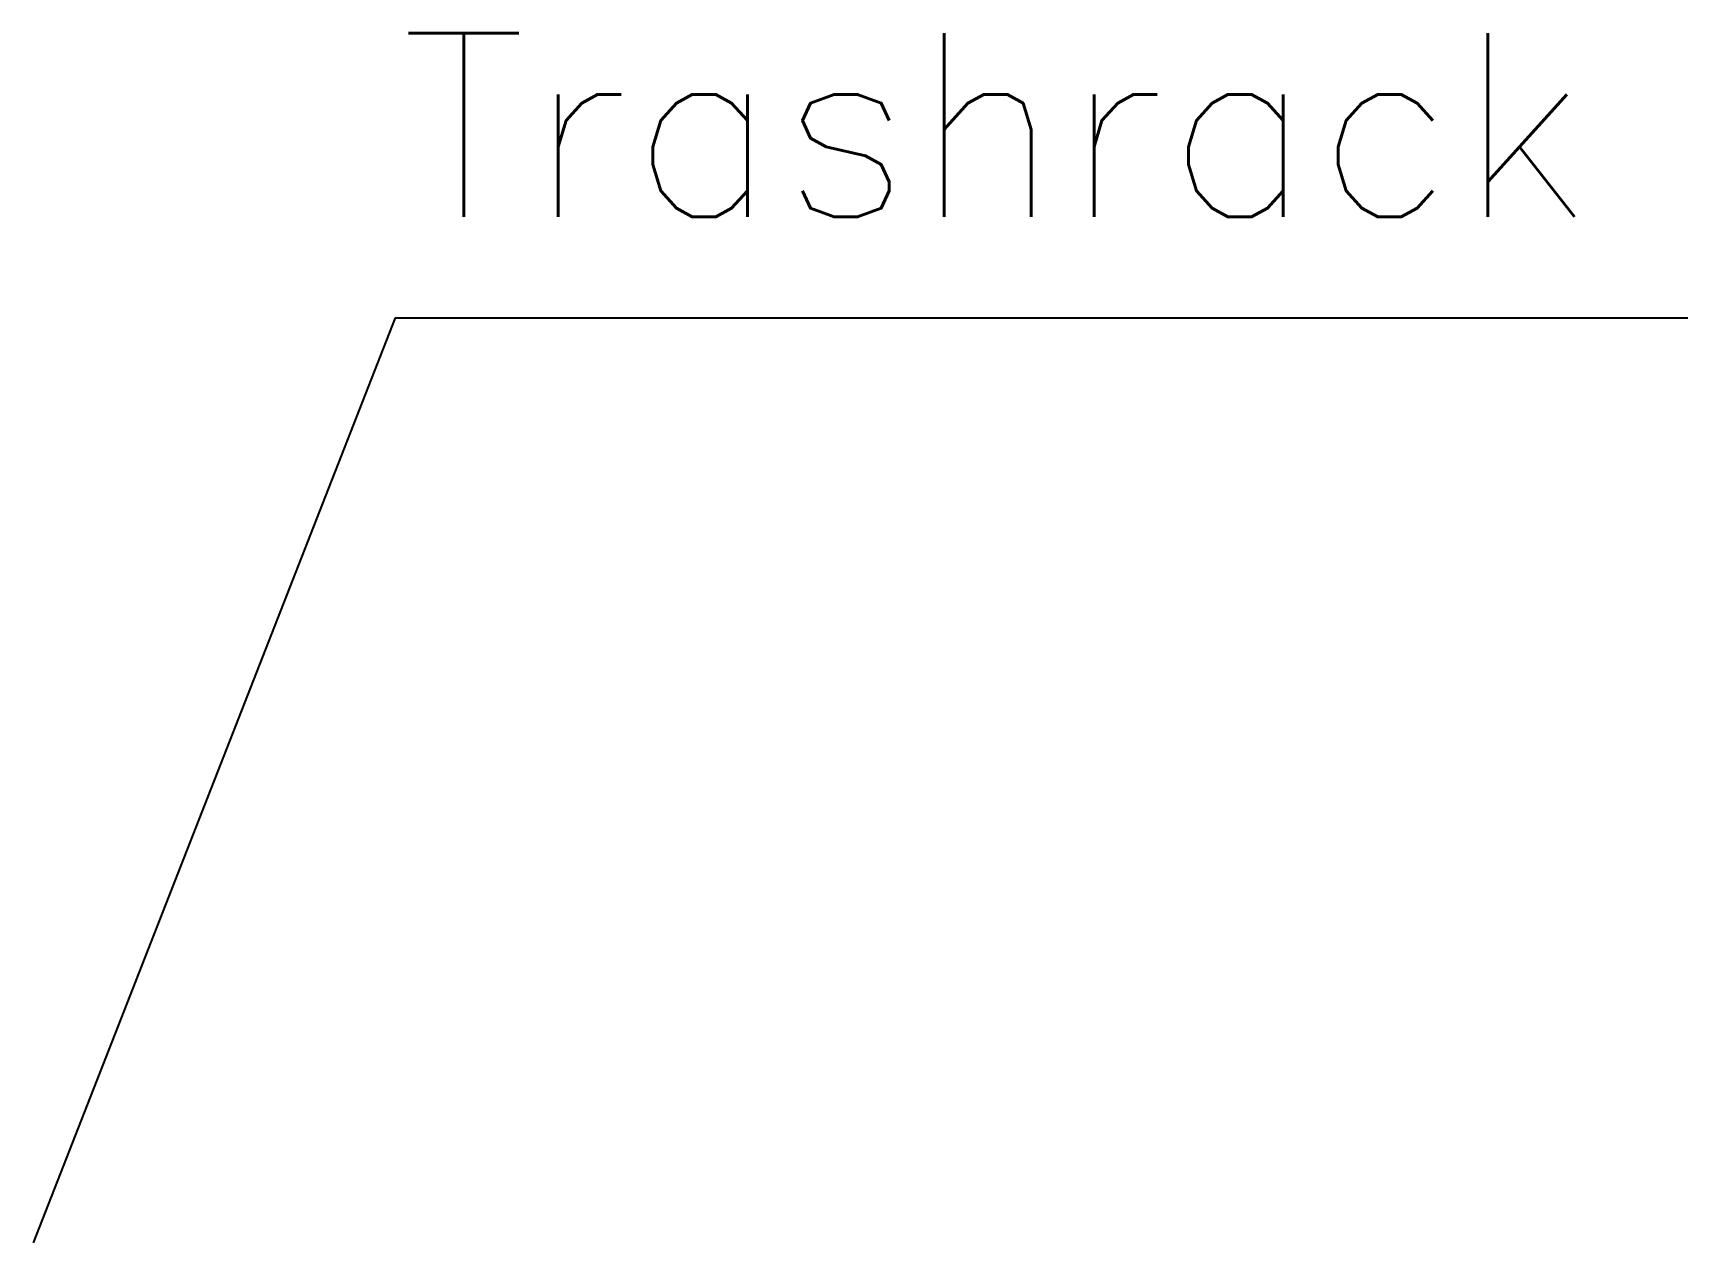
# Model space of a CAD drawing. Header units: metres. Extents: x 98.51 to 100.76, y 63.36 to 65.
import ezdxf

# ---------------------------------------------------------------- set-up
doc = ezdxf.new("R2010")
doc.units = ezdxf.units.M
doc.header["$MEASUREMENT"] = 0
doc.styles.get("Standard").update_dxf_attribs({"font": 'Simplex.shx'})

msp = doc.modelspace()

# ---------------------------------------------------------------- linework, layer by layer
at = {"color": 2, "linetype": 'Continuous'}
for q in [(98.5139, 63.3568), (100.7642, 64.6145)]:
    msp.add_line((99.0063, 64.6145), q, dxfattribs=at)

# ---------------------------------------------------------------- texts
at = {"color": 3, "linetype": 'Continuous', "ltscale": 0.6}
msp.add_text('Trashrack', height=0.25, dxfattribs=at).set_placement((99.0138, 64.7517))

doc.saveas('drawing.dxf')
